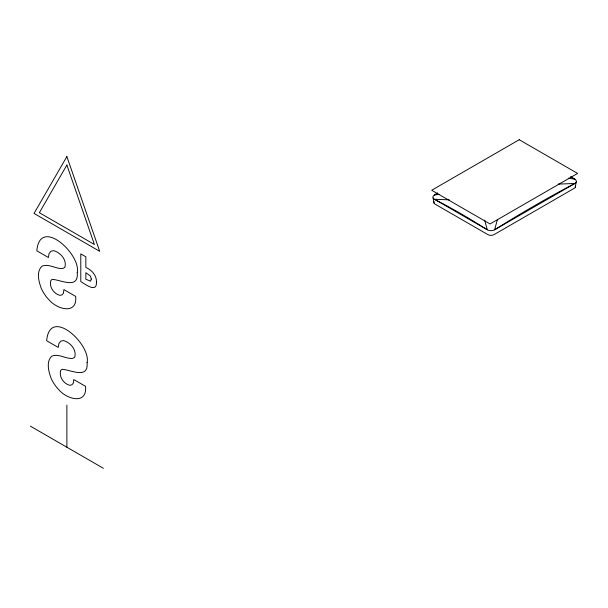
<?xml version="1.0" encoding="UTF-8"?>
<svg xmlns="http://www.w3.org/2000/svg" width="608" height="608" viewBox="0 0 608 608"><rect width="100%" height="100%" fill="white"/><g stroke="black" fill="none" stroke-linecap="round" stroke-linejoin="round"><path stroke-width="0.91" d="M575.274 187.234L576.202 182.126M497.473 219.359L494.608 229.801A5.16 2.979 0 0 1 487.312 229.801A689.723 398.217 60 0 0 434.416 199.264A5.16 2.979 0 0 1 434.416 195.046A1234.035 712.47 -60 0 1 437.585 193.055M437.692 193.154L434.416 195.046L439.075 194.286M558.106 184.125L574.864 183.464A5.16 2.979 0 0 0 574.864 179.254A689.723 398.217 60 0 0 570.904 176.738M449.312 199.85L434.416 199.264L487.312 229.801L484.69 220.233M568.343 178.19L574.864 179.254L570.798 176.905M30.4 426.155L103.36 468.282M433.078 197.927L434.006 203.034M66.88 405.095L66.88 447.222M575.274 185.926A4.378 2.531 0 0 1 574.142 188.366L494.053 234.612A4.378 2.531 0 0 1 487.867 234.612L435.138 204.166A4.378 2.531 0 0 1 434.006 201.727M96.429 282.173C97.075 293.596 84.618 283.784 80.796 281.572L80.796 253.87L85.842 256.789L85.842 267.414C91.732 269.99 96.801 275.386 96.429 282.173M77.254 272.635C78.698 289.704 61.302 279.923 52.128 279.33L50.776 280.63C49.058 286.885 53.717 293.725 59.812 295.336L61.986 294.933L63.414 293.231L63.886 289.606L75.696 296.423C77.467 315.301 56.871 309.229 49.202 299.987A22.967 13.262 60 0 1 41.298 288.45C38.851 281.717 36.047 272.05 41.823 266.296C48.693 263.165 55.746 269.192 62.791 268.47L64.836 267.383C67.169 260.057 60.496 252.419 53.595 250.625L50.874 251.241L49.066 253.582L48.389 257.503L36.807 250.815C39.885 216.03 81.244 254.334 77.254 272.635M87.104 362.566C88.548 379.643 71.151 369.862 61.978 369.261L60.625 370.561C58.908 376.816 63.566 383.656 69.662 385.274L71.835 384.864L73.264 383.162L73.735 379.536L85.546 386.354C87.316 405.232 66.72 399.16 59.052 389.926A22.967 13.262 60 0 1 51.148 378.381C48.701 371.648 45.896 361.988 51.672 356.227C58.543 353.104 65.596 359.123 72.641 358.401L74.685 357.322C77.018 349.988 70.346 342.35 63.445 340.556L60.724 341.172L58.915 343.512L58.239 347.434L46.656 340.746C49.734 305.961 91.094 344.265 87.104 362.566M91.284 279.087L90.569 281.2L85.842 279.224L85.842 272.673L90.531 276.138L91.284 279.087M66.88 156.568L34.048 213.431L99.712 251.34L66.88 156.568M66.88 165.042L39.36 212.709L94.4 244.484L66.88 165.042M519.232 139.718L431.68 190.266L490.048 223.964L577.6 173.417L519.232 139.718M574.864 183.464L494.608 229.801A1234.035 712.47 -60 0 1 574.864 183.464"/></g></svg>
